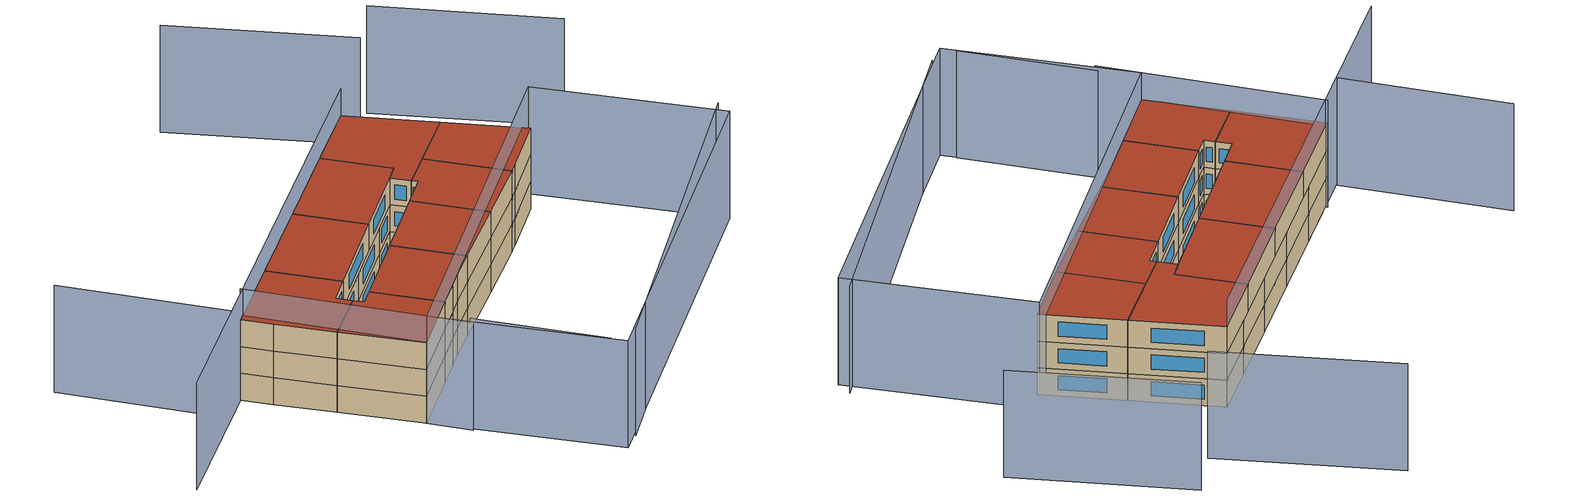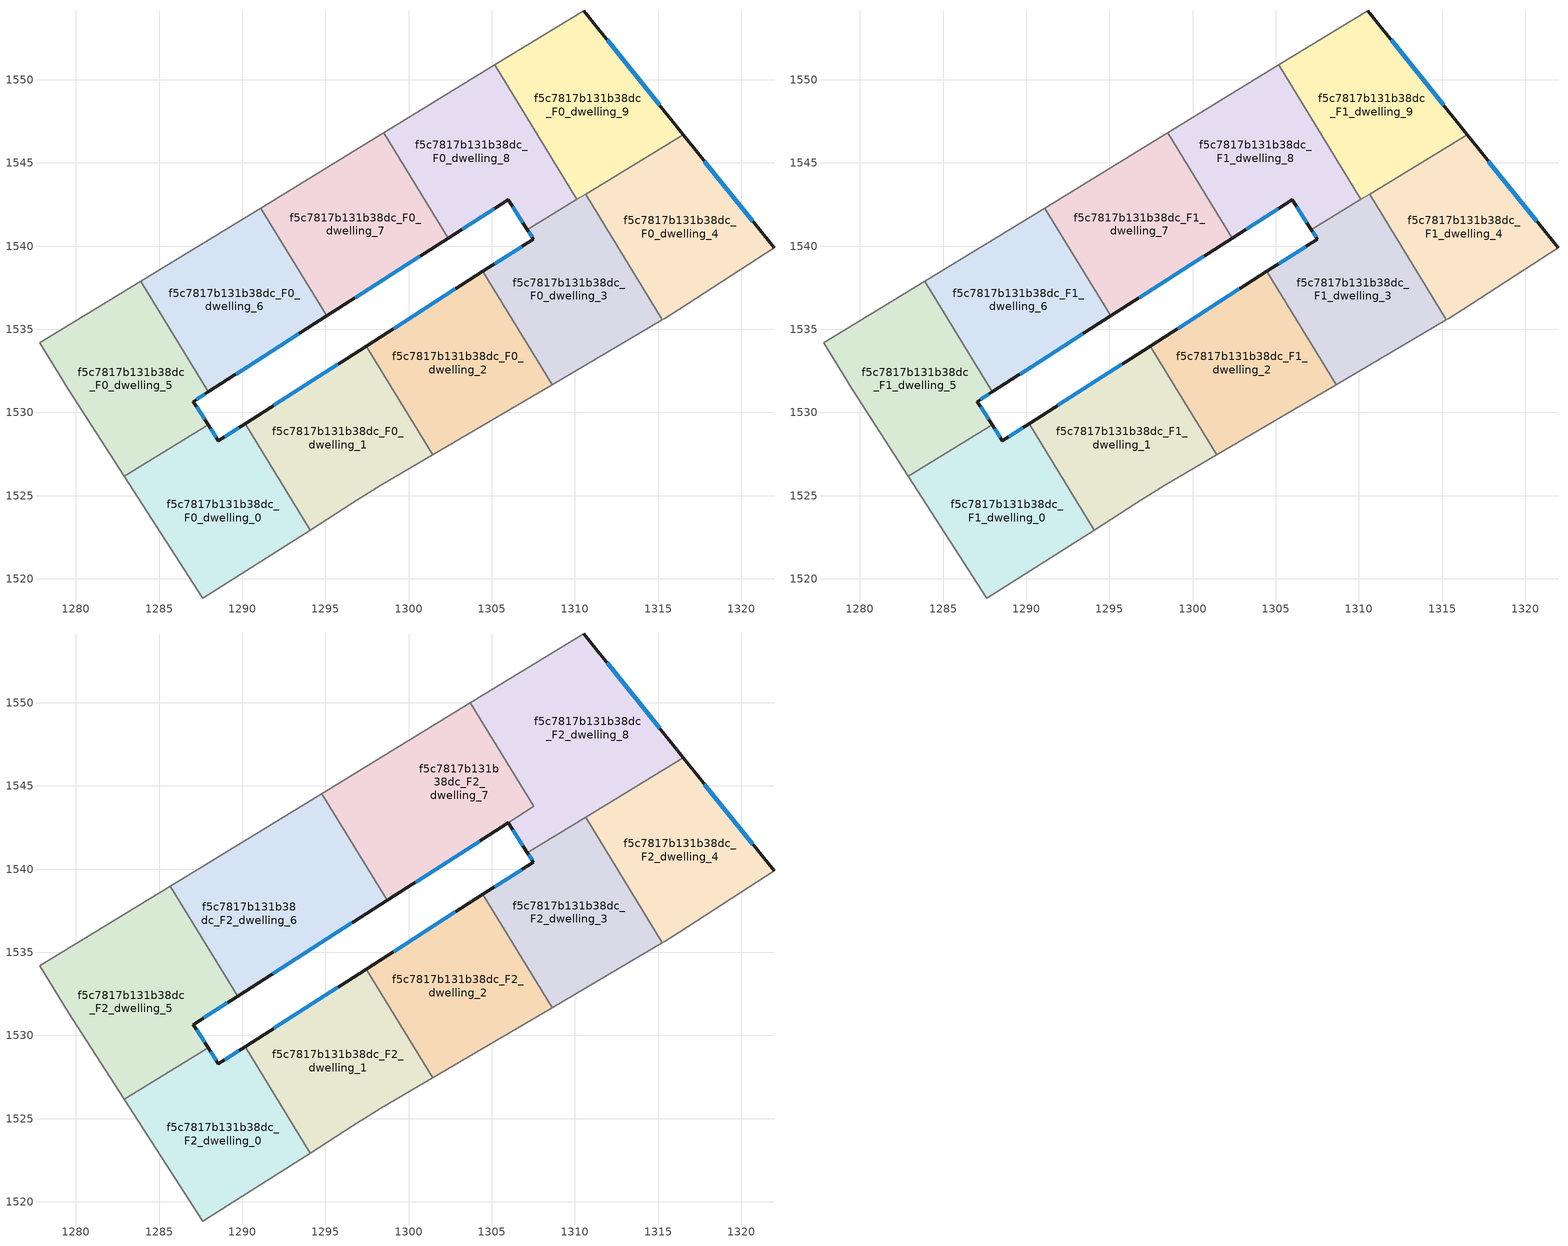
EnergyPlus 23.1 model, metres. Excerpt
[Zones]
f5c7817b131b38dc_F0_dwelling_0
 floor ground (EU_floor_Construction): 1290.18,1529.33 1294.09,1522.93 1287.64,1518.82 1282.9,1526.17 1287.95,1529.26 1288.57,1528.3 z0
 wall outside (EU_wall_Construction): 1290.18,1529.33 1288.57,1528.3 1287.95,1529.26 z0:3
 wall to f5c7817b131b38dc_F0_dwelling_1 (EU_wall_Construction): 1294.09,1522.93 1290.18,1529.33 z0:3
 wall adiabatic (EU_wall_Construction): 1282.9,1526.17 1287.64,1518.82 1294.09,1522.93 z0:3
 wall to f5c7817b131b38dc_F0_dwelling_5 (EU_wall_Construction): 1287.95,1529.26 1282.9,1526.17 z0:3
 window (EU_Window_Construction): 1288.43,1528.52 1288.1,1529.03 / 1289.8,1529.09 1288.95,1528.54 z0.7:2.3
f5c7817b131b38dc_F0_dwelling_1
 floor ground (EU_floor_Construction): 1297.46,1533.99 1301.45,1527.46 1298.33,1525.62 1296.65,1524.56 1294.09,1522.93 1290.18,1529.33 z0
 wall outside (EU_wall_Construction): 1297.46,1533.99 1290.18,1529.33 z0:3
 wall to f5c7817b131b38dc_F0_dwelling_2 (EU_wall_Construction): 1301.45,1527.46 1297.46,1533.99 z0:3
 wall adiabatic (EU_wall_Construction): 1294.09,1522.93 1296.65,1524.56 1298.33,1525.62 1301.45,1527.46 z0:3
 window (EU_Window_Construction): 1295.75,1532.89 1291.89,1530.42 z0.7:2.3
f5c7817b131b38dc_F0_dwelling_2
 floor ground (EU_floor_Construction): 1304.47,1538.48 1308.63,1531.68 1301.45,1527.46 1297.46,1533.99 z0
 wall outside (EU_wall_Construction): 1304.47,1538.48 1297.46,1533.99 z0:3
 wall to f5c7817b131b38dc_F0_dwelling_3 (EU_wall_Construction): 1308.63,1531.68 1304.47,1538.48 z0:3
 wall adiabatic (EU_wall_Construction): 1301.45,1527.46 1308.63,1531.68 z0:3
 window (EU_Window_Construction): 1302.82,1537.42 1299.1,1535.04 z0.7:2.3
f5c7817b131b38dc_F0_dwelling_3
 floor ground (EU_floor_Construction): 1310.65,1543.13 1315.27,1535.58 1308.63,1531.68 1304.47,1538.48 1307.51,1540.42 1307.15,1540.99 z0
 wall outside (EU_wall_Construction): 1307.15,1540.99 1307.51,1540.42 1304.47,1538.48 z0:3
 wall to f5c7817b131b38dc_F0_dwelling_4 (EU_wall_Construction): 1315.27,1535.58 1310.65,1543.13 z0:3
 wall adiabatic (EU_wall_Construction): 1308.63,1531.68 1315.27,1535.58 z0:3
 wall to f5c7817b131b38dc_F0_dwelling_8 (EU_wall_Construction): 1310.13,1542.81 1307.15,1540.99 z0:3
 wall to f5c7817b131b38dc_F0_dwelling_9 (EU_wall_Construction): 1310.65,1543.13 1310.13,1542.81 z0:3
 window (EU_Window_Construction): 1306.8,1539.97 1305.19,1538.94 / 1307.23,1540.86 1307.42,1540.56 z0.7:2.3
f5c7817b131b38dc_F0_dwelling_4
 floor ground (EU_floor_Construction): 1316.51,1546.71 1321.97,1539.9 1316.28,1536.21 1315.39,1535.65 1315.27,1535.58 1310.65,1543.13 z0
 wall outside (EU_wall_Construction): 1321.97,1539.9 1316.51,1546.71 z0:3
 wall adiabatic (EU_wall_Construction): 1315.27,1535.58 1315.39,1535.65 1316.28,1536.21 1321.97,1539.9 z0:3
 wall to f5c7817b131b38dc_F0_dwelling_9 (EU_wall_Construction): 1316.51,1546.71 1310.65,1543.13 z0:3
 window (EU_Window_Construction): 1320.69,1541.5 1317.79,1545.11 z0.7:2.3
f5c7817b131b38dc_F0_dwelling_5
 floor ground (EU_floor_Construction): 1283.9,1537.88 1287.96,1531.24 1287.05,1530.66 1287.95,1529.26 1282.9,1526.17 1279.53,1531.39 1277.84,1534.18 z0
 wall outside (EU_wall_Construction): 1287.95,1529.26 1287.05,1530.66 1287.96,1531.24 z0:3
 wall adiabatic (EU_wall_Construction): 1283.9,1537.88 1277.84,1534.18 1279.53,1531.39 1282.9,1526.17 z0:3
 wall to f5c7817b131b38dc_F0_dwelling_6 (EU_wall_Construction): 1287.96,1531.24 1283.9,1537.88 z0:3
 window (EU_Window_Construction): 1287.26,1530.8 1287.74,1531.1 / 1287.74,1529.59 1287.26,1530.33 z0.7:2.3
f5c7817b131b38dc_F0_dwelling_6
 floor ground (EU_floor_Construction): 1291.12,1542.29 1295.09,1535.8 1287.96,1531.24 1283.9,1537.88 z0
 wall outside (EU_wall_Construction): 1287.96,1531.24 1295.09,1535.8 z0:3
 wall adiabatic (EU_wall_Construction): 1291.12,1542.29 1283.9,1537.88 z0:3
 wall to f5c7817b131b38dc_F0_dwelling_7 (EU_wall_Construction): 1295.09,1535.8 1291.12,1542.29 z0:3
 window (EU_Window_Construction): 1289.63,1532.31 1293.41,1534.73 z0.7:2.3
f5c7817b131b38dc_F0_dwelling_7
 floor ground (EU_floor_Construction): 1298.51,1546.81 1302.38,1540.48 1295.09,1535.8 1291.12,1542.29 z0
 wall outside (EU_wall_Construction): 1295.09,1535.8 1302.38,1540.48 z0:3
 wall adiabatic (EU_wall_Construction): 1298.51,1546.81 1291.12,1542.29 z0:3
 wall to f5c7817b131b38dc_F0_dwelling_8 (EU_wall_Construction): 1302.38,1540.48 1298.51,1546.81 z0:3
 window (EU_Window_Construction): 1296.8,1536.9 1300.67,1539.38 z0.7:2.3
f5c7817b131b38dc_F0_dwelling_8
 floor ground (EU_floor_Construction): 1305.19,1550.89 1310.13,1542.81 1307.15,1540.99 1305.99,1542.79 1302.38,1540.48 1298.51,1546.81 z0
 wall outside (EU_wall_Construction): 1302.38,1540.48 1305.99,1542.79 1307.15,1540.99 z0:3
 wall adiabatic (EU_wall_Construction): 1305.19,1550.89 1298.51,1546.81 z0:3
 wall to f5c7817b131b38dc_F0_dwelling_9 (EU_wall_Construction): 1310.13,1542.81 1305.19,1550.89 z0:3
 window (EU_Window_Construction): 1306.26,1542.36 1306.87,1541.41 / 1303.23,1541.02 1305.14,1542.24 z0.7:2.3
f5c7817b131b38dc_F0_dwelling_9
 floor ground (EU_floor_Construction): 1310.53,1554.16 1316.51,1546.71 1310.13,1542.81 1305.19,1550.89 z0
 wall outside (EU_wall_Construction): 1316.51,1546.71 1310.53,1554.16 z0:3
 wall adiabatic (EU_wall_Construction): 1310.53,1554.16 1305.19,1550.89 z0:3
 window (EU_Window_Construction): 1315.11,1548.46 1311.94,1552.41 z0.7:2.3
f5c7817b131b38dc_F1_dwelling_0
 floor to f5c7817b131b38dc_F0_dwelling_0 (EU_floor_Construction): 1290.18,1529.33 1294.09,1522.93 1287.64,1518.82 1282.9,1526.17 1287.95,1529.26 1288.57,1528.3 z3
 wall outside (EU_wall_Construction): 1290.18,1529.33 1288.57,1528.3 1287.95,1529.26 z3:6
 wall to f5c7817b131b38dc_F1_dwelling_1 (EU_wall_Construction): 1294.09,1522.93 1290.18,1529.33 z3:6
 wall adiabatic (EU_wall_Construction): 1282.9,1526.17 1287.64,1518.82 1294.09,1522.93 z3:6
 wall to f5c7817b131b38dc_F1_dwelling_5 (EU_wall_Construction): 1287.95,1529.26 1282.9,1526.17 z3:6
 window (EU_Window_Construction): 1288.43,1528.52 1288.1,1529.03 / 1289.8,1529.09 1288.95,1528.54 z3.7:5.3
f5c7817b131b38dc_F1_dwelling_1
 floor to f5c7817b131b38dc_F0_dwelling_1 (EU_floor_Construction): 1297.46,1533.99 1301.45,1527.46 1298.33,1525.62 1296.65,1524.56 1294.09,1522.93 1290.18,1529.33 z3
 wall outside (EU_wall_Construction): 1297.46,1533.99 1290.18,1529.33 z3:6
 wall to f5c7817b131b38dc_F1_dwelling_2 (EU_wall_Construction): 1301.45,1527.46 1297.46,1533.99 z3:6
 wall adiabatic (EU_wall_Construction): 1294.09,1522.93 1296.65,1524.56 1298.33,1525.62 1301.45,1527.46 z3:6
 window (EU_Window_Construction): 1295.75,1532.89 1291.89,1530.42 z3.7:5.3
f5c7817b131b38dc_F1_dwelling_2
 floor to f5c7817b131b38dc_F0_dwelling_2 (EU_floor_Construction): 1304.47,1538.48 1308.63,1531.68 1301.45,1527.46 1297.46,1533.99 z3
 wall outside (EU_wall_Construction): 1304.47,1538.48 1297.46,1533.99 z3:6
 wall to f5c7817b131b38dc_F1_dwelling_3 (EU_wall_Construction): 1308.63,1531.68 1304.47,1538.48 z3:6
 wall adiabatic (EU_wall_Construction): 1301.45,1527.46 1308.63,1531.68 z3:6
 window (EU_Window_Construction): 1302.82,1537.42 1299.1,1535.04 z3.7:5.3
f5c7817b131b38dc_F1_dwelling_3
 floor to f5c7817b131b38dc_F0_dwelling_3 (EU_floor_Construction): 1310.65,1543.13 1315.27,1535.58 1308.63,1531.68 1304.47,1538.48 1307.51,1540.42 1307.15,1540.99 z3
 wall outside (EU_wall_Construction): 1307.15,1540.99 1307.51,1540.42 1304.47,1538.48 z3:6
 wall to f5c7817b131b38dc_F1_dwelling_4 (EU_wall_Construction): 1315.27,1535.58 1310.65,1543.13 z3:6
 wall adiabatic (EU_wall_Construction): 1308.63,1531.68 1315.27,1535.58 z3:6
 wall to f5c7817b131b38dc_F1_dwelling_8 (EU_wall_Construction): 1310.13,1542.81 1307.15,1540.99 z3:6
 wall to f5c7817b131b38dc_F1_dwelling_9 (EU_wall_Construction): 1310.65,1543.13 1310.13,1542.81 z3:6
 window (EU_Window_Construction): 1306.8,1539.97 1305.19,1538.94 / 1307.23,1540.86 1307.42,1540.56 z3.7:5.3
f5c7817b131b38dc_F1_dwelling_4
 floor to f5c7817b131b38dc_F0_dwelling_4 (EU_floor_Construction): 1316.51,1546.71 1321.97,1539.9 1316.28,1536.21 1315.39,1535.65 1315.27,1535.58 1310.65,1543.13 z3
 wall outside (EU_wall_Construction): 1321.97,1539.9 1316.51,1546.71 z3:6
 wall adiabatic (EU_wall_Construction): 1315.27,1535.58 1315.39,1535.65 1316.28,1536.21 1321.97,1539.9 z3:6
 wall to f5c7817b131b38dc_F1_dwelling_9 (EU_wall_Construction): 1316.51,1546.71 1310.65,1543.13 z3:6
 window (EU_Window_Construction): 1320.69,1541.5 1317.79,1545.11 z3.7:5.3
f5c7817b131b38dc_F1_dwelling_5
 floor to f5c7817b131b38dc_F0_dwelling_5 (EU_floor_Construction): 1283.9,1537.88 1287.96,1531.24 1287.05,1530.66 1287.95,1529.26 1282.9,1526.17 1279.53,1531.39 1277.84,1534.18 z3
 wall outside (EU_wall_Construction): 1287.95,1529.26 1287.05,1530.66 1287.96,1531.24 z3:6
 wall adiabatic (EU_wall_Construction): 1283.9,1537.88 1277.84,1534.18 1279.53,1531.39 1282.9,1526.17 z3:6
 wall to f5c7817b131b38dc_F1_dwelling_6 (EU_wall_Construction): 1287.96,1531.24 1283.9,1537.88 z3:6
 window (EU_Window_Construction): 1287.26,1530.8 1287.74,1531.1 / 1287.74,1529.59 1287.26,1530.33 z3.7:5.3
f5c7817b131b38dc_F1_dwelling_6
 floor to f5c7817b131b38dc_F0_dwelling_6 (EU_floor_Construction): 1291.12,1542.29 1295.09,1535.8 1287.96,1531.24 1283.9,1537.88 z3
 wall outside (EU_wall_Construction): 1287.96,1531.24 1295.09,1535.8 z3:6
 wall adiabatic (EU_wall_Construction): 1291.12,1542.29 1283.9,1537.88 z3:6
 wall to f5c7817b131b38dc_F1_dwelling_7 (EU_wall_Construction): 1295.09,1535.8 1291.12,1542.29 z3:6
 window (EU_Window_Construction): 1289.63,1532.31 1293.41,1534.73 z3.7:5.3
f5c7817b131b38dc_F1_dwelling_7
 floor to f5c7817b131b38dc_F0_dwelling_7 (EU_floor_Construction): 1298.51,1546.81 1302.38,1540.48 1295.09,1535.8 1291.12,1542.29 z3
 wall outside (EU_wall_Construction): 1295.09,1535.8 1302.38,1540.48 z3:6
 wall adiabatic (EU_wall_Construction): 1298.51,1546.81 1291.12,1542.29 z3:6
 wall to f5c7817b131b38dc_F1_dwelling_8 (EU_wall_Construction): 1302.38,1540.48 1298.51,1546.81 z3:6
 window (EU_Window_Construction): 1296.8,1536.9 1300.67,1539.38 z3.7:5.3
f5c7817b131b38dc_F1_dwelling_8
 floor to f5c7817b131b38dc_F0_dwelling_8 (EU_floor_Construction): 1305.19,1550.89 1310.13,1542.81 1307.15,1540.99 1305.99,1542.79 1302.38,1540.48 1298.51,1546.81 z3
 wall outside (EU_wall_Construction): 1302.38,1540.48 1305.99,1542.79 1307.15,1540.99 z3:6
 wall adiabatic (EU_wall_Construction): 1305.19,1550.89 1298.51,1546.81 z3:6
 wall to f5c7817b131b38dc_F1_dwelling_9 (EU_wall_Construction): 1310.13,1542.81 1305.19,1550.89 z3:6
 window (EU_Window_Construction): 1306.26,1542.36 1306.87,1541.41 / 1303.23,1541.02 1305.14,1542.24 z3.7:5.3
f5c7817b131b38dc_F1_dwelling_9
 floor to f5c7817b131b38dc_F0_dwelling_9 (EU_floor_Construction): 1310.53,1554.16 1316.51,1546.71 1310.13,1542.81 1305.19,1550.89 z3
 wall outside (EU_wall_Construction): 1316.51,1546.71 1310.53,1554.16 z3:6
 wall adiabatic (EU_wall_Construction): 1310.53,1554.16 1305.19,1550.89 z3:6
 window (EU_Window_Construction): 1315.11,1548.46 1311.94,1552.41 z3.7:5.3
f5c7817b131b38dc_F2_dwelling_0
 floor to f5c7817b131b38dc_F1_dwelling_0 (EU_floor_Construction): 1290.18,1529.33 1294.09,1522.93 1287.64,1518.82 1282.9,1526.17 1287.95,1529.26 1288.57,1528.3 z6
 wall outside (EU_wall_Construction): 1290.18,1529.33 1288.57,1528.3 1287.95,1529.26 z6:9
 wall to f5c7817b131b38dc_F2_dwelling_1 (EU_wall_Construction): 1294.09,1522.93 1290.18,1529.33 z6:9
 wall adiabatic (EU_wall_Construction): 1282.9,1526.17 1287.64,1518.82 1294.09,1522.93 z6:9
 wall to f5c7817b131b38dc_F2_dwelling_5 (EU_wall_Construction): 1287.95,1529.26 1282.9,1526.17 z6:9
 window (EU_Window_Construction): 1288.43,1528.52 1288.1,1529.03 / 1289.8,1529.09 1288.95,1528.54 z6.7:8.3
 roof outside (EU_roof_Construction): 1294.09,1522.93 1290.18,1529.33 1288.57,1528.3 1287.95,1529.26 1282.9,1526.17 1287.64,1518.82 z9
f5c7817b131b38dc_F2_dwelling_1
 floor to f5c7817b131b38dc_F1_dwelling_1 (EU_floor_Construction): 1297.46,1533.99 1301.45,1527.46 1298.33,1525.62 1296.65,1524.56 1294.09,1522.93 1290.18,1529.33 z6
 wall outside (EU_wall_Construction): 1297.46,1533.99 1290.18,1529.33 z6:9
 wall to f5c7817b131b38dc_F2_dwelling_2 (EU_wall_Construction): 1301.45,1527.46 1297.46,1533.99 z6:9
 wall adiabatic (EU_wall_Construction): 1294.09,1522.93 1296.65,1524.56 1298.33,1525.62 1301.45,1527.46 z6:9
 window (EU_Window_Construction): 1295.75,1532.89 1291.89,1530.42 z6.7:8.3
 roof outside (EU_roof_Construction): 1298.33,1525.62 1301.45,1527.46 1297.46,1533.99 1290.18,1529.33 1294.09,1522.93 1296.65,1524.56 z9
f5c7817b131b38dc_F2_dwelling_2
 floor to f5c7817b131b38dc_F1_dwelling_2 (EU_floor_Construction): 1304.47,1538.48 1308.63,1531.68 1301.45,1527.46 1297.46,1533.99 z6
 wall outside (EU_wall_Construction): 1304.47,1538.48 1297.46,1533.99 z6:9
 wall to f5c7817b131b38dc_F2_dwelling_3 (EU_wall_Construction): 1308.63,1531.68 1304.47,1538.48 z6:9
 wall adiabatic (EU_wall_Construction): 1301.45,1527.46 1308.63,1531.68 z6:9
 window (EU_Window_Construction): 1302.82,1537.42 1299.1,1535.04 z6.7:8.3
 roof outside (EU_roof_Construction): 1308.63,1531.68 1304.47,1538.48 1297.46,1533.99 1301.45,1527.46 z9
f5c7817b131b38dc_F2_dwelling_3
 floor to f5c7817b131b38dc_F1_dwelling_3 (EU_floor_Construction): 1310.65,1543.13 1315.27,1535.58 1308.63,1531.68 1304.47,1538.48 1307.51,1540.42 1307.15,1540.99 z6
 wall outside (EU_wall_Construction): 1307.15,1540.99 1307.51,1540.42 1304.47,1538.48 z6:9
 wall to f5c7817b131b38dc_F2_dwelling_4 (EU_wall_Construction): 1315.27,1535.58 1310.65,1543.13 z6:9
 wall adiabatic (EU_wall_Construction): 1308.63,1531.68 1315.27,1535.58 z6:9
 wall to f5c7817b131b38dc_F2_dwelling_8 (EU_wall_Construction): 1310.65,1543.13 1307.15,1540.99 z6:9
 window (EU_Window_Construction): 1306.8,1539.97 1305.19,1538.94 / 1307.23,1540.86 1307.42,1540.56 z6.7:8.3
 roof outside (EU_roof_Construction): 1315.27,1535.58 1310.65,1543.13 1307.15,1540.99 1307.51,1540.42 1304.47,1538.48 1308.63,1531.68 z9
f5c7817b131b38dc_F2_dwelling_4
 floor to f5c7817b131b38dc_F1_dwelling_4 (EU_floor_Construction): 1316.51,1546.71 1321.97,1539.9 1316.28,1536.21 1315.39,1535.65 1315.27,1535.58 1310.65,1543.13 z6
 wall outside (EU_wall_Construction): 1321.97,1539.9 1316.51,1546.71 z6:9
 wall adiabatic (EU_wall_Construction): 1315.27,1535.58 1315.39,1535.65 1316.28,1536.21 1321.97,1539.9 z6:9
 wall to f5c7817b131b38dc_F2_dwelling_8 (EU_wall_Construction): 1316.51,1546.71 1310.65,1543.13 z6:9
 window (EU_Window_Construction): 1320.69,1541.5 1317.79,1545.11 z6.7:8.3
 roof outside (EU_roof_Construction): 1321.97,1539.9 1316.51,1546.71 1310.65,1543.13 1315.27,1535.58 1315.39,1535.65 1316.28,1536.21 z9
f5c7817b131b38dc_F2_dwelling_5
 floor to f5c7817b131b38dc_F1_dwelling_5 (EU_floor_Construction): 1283.9,1537.88 1287.96,1531.24 1287.05,1530.66 1287.95,1529.26 1282.9,1526.17 1279.53,1531.39 1277.84,1534.18 z6
 floor to f5c7817b131b38dc_F1_dwelling_6 (EU_floor_Construction): 1285.69,1538.97 1289.72,1532.37 1287.96,1531.24 1283.9,1537.88 z6
 wall outside (EU_wall_Construction): 1287.95,1529.26 1287.05,1530.66 1289.72,1532.37 z6:9
 wall adiabatic (EU_wall_Construction): 1285.69,1538.97 1277.84,1534.18 1279.53,1531.39 1282.9,1526.17 z6:9
 wall to f5c7817b131b38dc_F2_dwelling_6 (EU_wall_Construction): 1289.72,1532.37 1285.69,1538.97 z6:9
 window (EU_Window_Construction): 1287.68,1531.06 1289.1,1531.97 / 1287.74,1529.59 1287.26,1530.33 z6.7:8.3
 roof outside (EU_roof_Construction): 1287.95,1529.26 1287.05,1530.66 1289.72,1532.37 1285.69,1538.97 1277.84,1534.18 1279.53,1531.39 1282.9,1526.17 z9
f5c7817b131b38dc_F2_dwelling_6
 floor to f5c7817b131b38dc_F1_dwelling_6 (EU_floor_Construction): 1291.12,1542.29 1295.08,1535.81 1289.72,1532.37 1285.69,1538.97 z6
 floor to f5c7817b131b38dc_F1_dwelling_7 (EU_floor_Construction): 1294.79,1544.54 1298.71,1538.13 1295.08,1535.81 1291.12,1542.29 z6
 wall outside (EU_wall_Construction): 1289.72,1532.37 1298.71,1538.13 z6:9
 wall adiabatic (EU_wall_Construction): 1294.79,1544.54 1285.69,1538.97 z6:9
 wall to f5c7817b131b38dc_F2_dwelling_7 (EU_wall_Construction): 1298.71,1538.13 1294.79,1544.54 z6:9
 window (EU_Window_Construction): 1291.84,1533.72 1296.6,1536.78 z6.7:8.3
 roof outside (EU_roof_Construction): 1298.71,1538.13 1294.79,1544.54 1285.69,1538.97 1289.72,1532.37 z9
f5c7817b131b38dc_F2_dwelling_7
 floor to f5c7817b131b38dc_F1_dwelling_8 (EU_floor_Construction): 1303.72,1550 1307.53,1543.77 1302.38,1540.48 1298.51,1546.81 z6
 floor to f5c7817b131b38dc_F1_dwelling_7 (EU_floor_Construction): 1298.51,1546.81 1302.38,1540.48 1298.71,1538.13 1294.79,1544.54 z6
 wall outside (EU_wall_Construction): 1298.71,1538.13 1305.99,1542.79 z6:9
 wall adiabatic (EU_wall_Construction): 1303.72,1550 1294.79,1544.54 z6:9
 wall to f5c7817b131b38dc_F2_dwelling_8 (EU_wall_Construction): 1305.99,1542.79 1307.53,1543.77 1303.72,1550 z6:9
 window (EU_Window_Construction): 1300.42,1539.22 1304.28,1541.69 z6.7:8.3
 roof outside (EU_roof_Construction): 1307.53,1543.77 1303.72,1550 1294.79,1544.54 1298.71,1538.13 z9
f5c7817b131b38dc_F2_dwelling_8
 floor to f5c7817b131b38dc_F1_dwelling_8 (EU_floor_Construction): 1305.19,1550.89 1310.13,1542.81 1307.15,1540.99 1305.99,1542.79 1307.53,1543.77 1303.72,1550 z6
 floor to f5c7817b131b38dc_F1_dwelling_9 (EU_floor_Construction): 1310.53,1554.16 1316.51,1546.71 1310.13,1542.81 1305.19,1550.89 z6
 wall outside (EU_wall_Construction): 1316.51,1546.71 1310.53,1554.16 / 1305.99,1542.79 1307.15,1540.99 z6:9
 wall adiabatic (EU_wall_Construction): 1310.53,1554.16 1303.72,1550 z6:9
 window (EU_Window_Construction): 1315.11,1548.46 1311.94,1552.41 / 1306.26,1542.36 1306.87,1541.41 z6.7:8.3
 roof outside (EU_roof_Construction): 1316.51,1546.71 1310.53,1554.16 1303.72,1550 1307.53,1543.77 1305.99,1542.79 1307.15,1540.99 z9
shading: 1290.33,1515.66 1297.48,1503.7 / 1278.36,1534.78 1289.95,1514.83 / 1266.1,1547.62 1274.9,1532.5 / 1310.53,1554.16 1263.47,1525.39 / 1300.34,1503.32 1334.58,1527.27 / 1334.74,1548.46 1322.83,1563.22 / 1318.36,1559.54 1306.28,1574.43 / 1334.32,1525.39 1298.3,1502.23 / 1298.3,1502.23 1287.64,1518.82 / 1287.64,1518.82 1323.66,1541.98 / 1323.66,1541.98 1334.32,1525.39 z0:12
[Building]
EU S2 Campaign: North Axis=0; Terrain=City; Solar Distribution=FullExterior
[Site:Location]
Budapest.Ferenc.Liszt.Intl.AP: Latitude=47.437; Longitude=19.256; Time Zone=1; Elevation=185
[SizingPeriod:WeatherFileDays]
AnnualSizingPeriod: Begin Month=1; Begin Day of Month=1; End Month=12; End Day of Month=31; Day of Week for Start Day=Monday; Use Weather File Daylight Saving Period=No; Use Weather File Rain and Snow Indicators=No
[MATERIAL]
EU_InternalMass_Material: Roughness=MediumRough; Thickness=0.1; Conductivity=1; Density=1800; Specific Heat=900; Thermal Absorptance=0.9; Solar Absorptance=0.7; Visible Absorptance=0.7
[MATERIAL:NOMASS] Roughness=MediumRough; Thermal Absorptance=0.9; Solar Absorptance=0.7; Visible Absorptance=0.7
Name | Thermal Resistance
EU_wall_NoMass | 0.832559
EU_roof_NoMass | 1.39638
EU_floor_NoMass | 0.872794
[WINDOWMATERIAL:SIMPLEGLAZINGSYSTEM]
EU_Window_SimpleGlazing: UFactor=2.79869; Solar Heat Gain Coefficient=0.75; Visible Transmittance=0.75
[CONSTRUCTION]
EU_wall_Construction: EU_wall_NoMass
EU_roof_Construction: EU_roof_NoMass
EU_floor_Construction: EU_floor_NoMass
EU_Window_Construction: EU_Window_SimpleGlazing
EU_InternalMass_Construction: EU_InternalMass_Material
[ZONE] Type=1; Multiplier=1; Ceiling Height=autocalculate; Floor Area=autocalculate; Part of Total Floor Area=Yes
Name | Volume
f5c7817b131b38dc_F0_dwelling_0; f5c7817b131b38dc_F1_dwelling_0; f5c7817b131b38dc_F2_dwelling_0 | 195.27
f5c7817b131b38dc_F0_dwelling_1; f5c7817b131b38dc_F1_dwelling_1; f5c7817b131b38dc_F2_dwelling_1; f5c7817b131b38dc_F0_dwelling_6; f5c7817b131b38dc_F1_dwelling_6; f5c7817b131b38dc_F0_dwelling_7; f5c7817b131b38dc_F1_dwelling_7 | 195.266
f5c7817b131b38dc_F0_dwelling_2; f5c7817b131b38dc_F1_dwelling_2; f5c7817b131b38dc_F2_dwelling_2 | 195.268
f5c7817b131b38dc_F0_dwelling_3; f5c7817b131b38dc_F1_dwelling_3; f5c7817b131b38dc_F2_dwelling_3 | 195.263
f5c7817b131b38dc_F0_dwelling_4; f5c7817b131b38dc_F1_dwelling_4; f5c7817b131b38dc_F2_dwelling_4 | 195.272
f5c7817b131b38dc_F0_dwelling_5; f5c7817b131b38dc_F1_dwelling_5 | 195.244
f5c7817b131b38dc_F2_dwelling_5 | 244.074
f5c7817b131b38dc_F2_dwelling_6 | 244.071
f5c7817b131b38dc_F2_dwelling_7 | 232.419
f5c7817b131b38dc_F0_dwelling_8; f5c7817b131b38dc_F1_dwelling_8 | 195.261
f5c7817b131b38dc_F2_dwelling_8 | 255.734
f5c7817b131b38dc_F0_dwelling_9; f5c7817b131b38dc_F1_dwelling_9 | 195.264
[INTERNALMASS] Construction=EU_InternalMass_Construction
Name | Zone or ZoneList | Surface Area
f5c7817b131b38dc_F0_dwelling_0_EU_InternalMass | f5c7817b131b38dc_F0_dwelling_0 | 65.0899
f5c7817b131b38dc_F0_dwelling_1_EU_InternalMass | f5c7817b131b38dc_F0_dwelling_1 | 65.0887
f5c7817b131b38dc_F0_dwelling_2_EU_InternalMass | f5c7817b131b38dc_F0_dwelling_2 | 65.0893
f5c7817b131b38dc_F0_dwelling_3_EU_InternalMass | f5c7817b131b38dc_F0_dwelling_3 | 65.0875
f5c7817b131b38dc_F0_dwelling_4_EU_InternalMass | f5c7817b131b38dc_F0_dwelling_4 | 65.0907
f5c7817b131b38dc_F0_dwelling_5_EU_InternalMass | f5c7817b131b38dc_F0_dwelling_5 | 65.0812
f5c7817b131b38dc_F0_dwelling_6_EU_InternalMass | f5c7817b131b38dc_F0_dwelling_6 | 65.0889
f5c7817b131b38dc_F0_dwelling_7_EU_InternalMass | f5c7817b131b38dc_F0_dwelling_7 | 65.0886
f5c7817b131b38dc_F0_dwelling_8_EU_InternalMass | f5c7817b131b38dc_F0_dwelling_8 | 65.0871
f5c7817b131b38dc_F0_dwelling_9_EU_InternalMass | f5c7817b131b38dc_F0_dwelling_9 | 65.0881
f5c7817b131b38dc_F1_dwelling_0_EU_InternalMass | f5c7817b131b38dc_F1_dwelling_0 | 65.0899
f5c7817b131b38dc_F1_dwelling_1_EU_InternalMass | f5c7817b131b38dc_F1_dwelling_1 | 65.0887
f5c7817b131b38dc_F1_dwelling_2_EU_InternalMass | f5c7817b131b38dc_F1_dwelling_2 | 65.0893
f5c7817b131b38dc_F1_dwelling_3_EU_InternalMass | f5c7817b131b38dc_F1_dwelling_3 | 65.0875
f5c7817b131b38dc_F1_dwelling_4_EU_InternalMass | f5c7817b131b38dc_F1_dwelling_4 | 65.0907
f5c7817b131b38dc_F1_dwelling_5_EU_InternalMass | f5c7817b131b38dc_F1_dwelling_5 | 65.0812
f5c7817b131b38dc_F1_dwelling_6_EU_InternalMass | f5c7817b131b38dc_F1_dwelling_6 | 65.0889
f5c7817b131b38dc_F1_dwelling_7_EU_InternalMass | f5c7817b131b38dc_F1_dwelling_7 | 65.0886
f5c7817b131b38dc_F1_dwelling_8_EU_InternalMass | f5c7817b131b38dc_F1_dwelling_8 | 65.0871
f5c7817b131b38dc_F1_dwelling_9_EU_InternalMass | f5c7817b131b38dc_F1_dwelling_9 | 65.0881
f5c7817b131b38dc_F2_dwelling_0_EU_InternalMass | f5c7817b131b38dc_F2_dwelling_0 | 65.0899
f5c7817b131b38dc_F2_dwelling_1_EU_InternalMass | f5c7817b131b38dc_F2_dwelling_1 | 65.0887
f5c7817b131b38dc_F2_dwelling_2_EU_InternalMass | f5c7817b131b38dc_F2_dwelling_2 | 65.0893
f5c7817b131b38dc_F2_dwelling_3_EU_InternalMass | f5c7817b131b38dc_F2_dwelling_3 | 65.0875
f5c7817b131b38dc_F2_dwelling_4_EU_InternalMass | f5c7817b131b38dc_F2_dwelling_4 | 65.0907
f5c7817b131b38dc_F2_dwelling_5_EU_InternalMass | f5c7817b131b38dc_F2_dwelling_5 | 81.3581
f5c7817b131b38dc_F2_dwelling_6_EU_InternalMass | f5c7817b131b38dc_F2_dwelling_6 | 81.357
f5c7817b131b38dc_F2_dwelling_7_EU_InternalMass | f5c7817b131b38dc_F2_dwelling_7 | 77.4723
f5c7817b131b38dc_F2_dwelling_8_EU_InternalMass | f5c7817b131b38dc_F2_dwelling_8 | 85.2477
[OTHEREQUIPMENT] Fuel Type=Electricity; Design Level Calculation Method=Watts/Area; Power per Zone Floor Area=1; Fraction Latent=0; Fraction Radiant=0; Fraction Lost=0; Carbon Dioxide Generation Rate=0; EndUse Subcategory=EU_Step8_InternalGains
Name | Zone or ZoneList or Space or SpaceList | Schedule
EU_Step8_InternalGain_f5c7817b131b38dc_F0_dwelling_0_f000 | f5c7817b131b38dc_F0_dwelling_0 | EU_Step8_GainSchedule_f5c7817b131b38dc_F0_dwelling_0_f000
EU_Step8_InternalGain_f5c7817b131b38dc_F0_dwelling_1_f000 | f5c7817b131b38dc_F0_dwelling_1 | EU_Step8_GainSchedule_f5c7817b131b38dc_F0_dwelling_1_f000
EU_Step8_InternalGain_f5c7817b131b38dc_F0_dwelling_2_f000 | f5c7817b131b38dc_F0_dwelling_2 | EU_Step8_GainSchedule_f5c7817b131b38dc_F0_dwelling_2_f000
EU_Step8_InternalGain_f5c7817b131b38dc_F0_dwelling_3_f000 | f5c7817b131b38dc_F0_dwelling_3 | EU_Step8_GainSchedule_f5c7817b131b38dc_F0_dwelling_3_f000
EU_Step8_InternalGain_f5c7817b131b38dc_F0_dwelling_4_f000 | f5c7817b131b38dc_F0_dwelling_4 | EU_Step8_GainSchedule_f5c7817b131b38dc_F0_dwelling_4_f000
EU_Step8_InternalGain_f5c7817b131b38dc_F0_dwelling_5_f000 | f5c7817b131b38dc_F0_dwelling_5 | EU_Step8_GainSchedule_f5c7817b131b38dc_F0_dwelling_5_f000
EU_Step8_InternalGain_f5c7817b131b38dc_F0_dwelling_6_f000 | f5c7817b131b38dc_F0_dwelling_6 | EU_Step8_GainSchedule_f5c7817b131b38dc_F0_dwelling_6_f000
EU_Step8_InternalGain_f5c7817b131b38dc_F0_dwelling_7_f000 | f5c7817b131b38dc_F0_dwelling_7 | EU_Step8_GainSchedule_f5c7817b131b38dc_F0_dwelling_7_f000
EU_Step8_InternalGain_f5c7817b131b38dc_F0_dwelling_8_f000 | f5c7817b131b38dc_F0_dwelling_8 | EU_Step8_GainSchedule_f5c7817b131b38dc_F0_dwelling_8_f000
EU_Step8_InternalGain_f5c7817b131b38dc_F0_dwelling_9_f000 | f5c7817b131b38dc_F0_dwelling_9 | EU_Step8_GainSchedule_f5c7817b131b38dc_F0_dwelling_9_f000
EU_Step8_InternalGain_f5c7817b131b38dc_F1_dwelling_0_f000 | f5c7817b131b38dc_F1_dwelling_0 | EU_Step8_GainSchedule_f5c7817b131b38dc_F1_dwelling_0_f000
EU_Step8_InternalGain_f5c7817b131b38dc_F1_dwelling_1_f000 | f5c7817b131b38dc_F1_dwelling_1 | EU_Step8_GainSchedule_f5c7817b131b38dc_F1_dwelling_1_f000
EU_Step8_InternalGain_f5c7817b131b38dc_F1_dwelling_2_f000 | f5c7817b131b38dc_F1_dwelling_2 | EU_Step8_GainSchedule_f5c7817b131b38dc_F1_dwelling_2_f000
EU_Step8_InternalGain_f5c7817b131b38dc_F1_dwelling_3_f000 | f5c7817b131b38dc_F1_dwelling_3 | EU_Step8_GainSchedule_f5c7817b131b38dc_F1_dwelling_3_f000
EU_Step8_InternalGain_f5c7817b131b38dc_F1_dwelling_4_f000 | f5c7817b131b38dc_F1_dwelling_4 | EU_Step8_GainSchedule_f5c7817b131b38dc_F1_dwelling_4_f000
EU_Step8_InternalGain_f5c7817b131b38dc_F1_dwelling_5_f000 | f5c7817b131b38dc_F1_dwelling_5 | EU_Step8_GainSchedule_f5c7817b131b38dc_F1_dwelling_5_f000
EU_Step8_InternalGain_f5c7817b131b38dc_F1_dwelling_6_f000 | f5c7817b131b38dc_F1_dwelling_6 | EU_Step8_GainSchedule_f5c7817b131b38dc_F1_dwelling_6_f000
EU_Step8_InternalGain_f5c7817b131b38dc_F1_dwelling_7_f000 | f5c7817b131b38dc_F1_dwelling_7 | EU_Step8_GainSchedule_f5c7817b131b38dc_F1_dwelling_7_f000
EU_Step8_InternalGain_f5c7817b131b38dc_F1_dwelling_8_f000 | f5c7817b131b38dc_F1_dwelling_8 | EU_Step8_GainSchedule_f5c7817b131b38dc_F1_dwelling_8_f000
EU_Step8_InternalGain_f5c7817b131b38dc_F1_dwelling_9_f000 | f5c7817b131b38dc_F1_dwelling_9 | EU_Step8_GainSchedule_f5c7817b131b38dc_F1_dwelling_9_f000
EU_Step8_InternalGain_f5c7817b131b38dc_F2_dwelling_0_f000 | f5c7817b131b38dc_F2_dwelling_0 | EU_Step8_GainSchedule_f5c7817b131b38dc_F2_dwelling_0_f000
EU_Step8_InternalGain_f5c7817b131b38dc_F2_dwelling_1_f000 | f5c7817b131b38dc_F2_dwelling_1 | EU_Step8_GainSchedule_f5c7817b131b38dc_F2_dwelling_1_f000
EU_Step8_InternalGain_f5c7817b131b38dc_F2_dwelling_2_f000 | f5c7817b131b38dc_F2_dwelling_2 | EU_Step8_GainSchedule_f5c7817b131b38dc_F2_dwelling_2_f000
EU_Step8_InternalGain_f5c7817b131b38dc_F2_dwelling_3_f000 | f5c7817b131b38dc_F2_dwelling_3 | EU_Step8_GainSchedule_f5c7817b131b38dc_F2_dwelling_3_f000
EU_Step8_InternalGain_f5c7817b131b38dc_F2_dwelling_4_f000 | f5c7817b131b38dc_F2_dwelling_4 | EU_Step8_GainSchedule_f5c7817b131b38dc_F2_dwelling_4_f000
EU_Step8_InternalGain_f5c7817b131b38dc_F2_dwelling_5_f000 | f5c7817b131b38dc_F2_dwelling_5 | EU_Step8_GainSchedule_f5c7817b131b38dc_F2_dwelling_5_f000
EU_Step8_InternalGain_f5c7817b131b38dc_F2_dwelling_6_f000 | f5c7817b131b38dc_F2_dwelling_6 | EU_Step8_GainSchedule_f5c7817b131b38dc_F2_dwelling_6_f000
EU_Step8_InternalGain_f5c7817b131b38dc_F2_dwelling_7_f000 | f5c7817b131b38dc_F2_dwelling_7 | EU_Step8_GainSchedule_f5c7817b131b38dc_F2_dwelling_7_f000
EU_Step8_InternalGain_f5c7817b131b38dc_F2_dwelling_8_f000 | f5c7817b131b38dc_F2_dwelling_8 | EU_Step8_GainSchedule_f5c7817b131b38dc_F2_dwelling_8_f000
[ZONEVENTILATION:DESIGNFLOWRATE] Schedule=EU_AlwaysOn; Design Flow Rate Calculation Method=AirChanges/Hour; Air Changes per Hour=0.475469; Ventilation Type=Natural; Fan Pressure Rise=0; Fan Total Efficiency=1; Constant Term Coefficient=1; Temperature Term Coefficient=0; Velocity Term Coefficient=0; Velocity Squared Term Coefficient=0; Minimum Indoor Temperature=-100; Maximum Indoor Temperature=100; Delta Temperature=-100; Minimum Outdoor Temperature=-100; Maximum Outdoor Temperature=100; Maximum Wind Speed=40
Name | Zone or ZoneList or Space or SpaceList
EU_ConstantAir_f5c7817b131b38dc_F0_dwelling_0 | f5c7817b131b38dc_F0_dwelling_0
EU_ConstantAir_f5c7817b131b38dc_F0_dwelling_1 | f5c7817b131b38dc_F0_dwelling_1
EU_ConstantAir_f5c7817b131b38dc_F0_dwelling_2 | f5c7817b131b38dc_F0_dwelling_2
EU_ConstantAir_f5c7817b131b38dc_F0_dwelling_3 | f5c7817b131b38dc_F0_dwelling_3
EU_ConstantAir_f5c7817b131b38dc_F0_dwelling_4 | f5c7817b131b38dc_F0_dwelling_4
EU_ConstantAir_f5c7817b131b38dc_F0_dwelling_5 | f5c7817b131b38dc_F0_dwelling_5
EU_ConstantAir_f5c7817b131b38dc_F0_dwelling_6 | f5c7817b131b38dc_F0_dwelling_6
EU_ConstantAir_f5c7817b131b38dc_F0_dwelling_7 | f5c7817b131b38dc_F0_dwelling_7
EU_ConstantAir_f5c7817b131b38dc_F0_dwelling_8 | f5c7817b131b38dc_F0_dwelling_8
EU_ConstantAir_f5c7817b131b38dc_F0_dwelling_9 | f5c7817b131b38dc_F0_dwelling_9
EU_ConstantAir_f5c7817b131b38dc_F1_dwelling_0 | f5c7817b131b38dc_F1_dwelling_0
EU_ConstantAir_f5c7817b131b38dc_F1_dwelling_1 | f5c7817b131b38dc_F1_dwelling_1
EU_ConstantAir_f5c7817b131b38dc_F1_dwelling_2 | f5c7817b131b38dc_F1_dwelling_2
EU_ConstantAir_f5c7817b131b38dc_F1_dwelling_3 | f5c7817b131b38dc_F1_dwelling_3
EU_ConstantAir_f5c7817b131b38dc_F1_dwelling_4 | f5c7817b131b38dc_F1_dwelling_4
EU_ConstantAir_f5c7817b131b38dc_F1_dwelling_5 | f5c7817b131b38dc_F1_dwelling_5
EU_ConstantAir_f5c7817b131b38dc_F1_dwelling_6 | f5c7817b131b38dc_F1_dwelling_6
EU_ConstantAir_f5c7817b131b38dc_F1_dwelling_7 | f5c7817b131b38dc_F1_dwelling_7
EU_ConstantAir_f5c7817b131b38dc_F1_dwelling_8 | f5c7817b131b38dc_F1_dwelling_8
EU_ConstantAir_f5c7817b131b38dc_F1_dwelling_9 | f5c7817b131b38dc_F1_dwelling_9
EU_ConstantAir_f5c7817b131b38dc_F2_dwelling_0 | f5c7817b131b38dc_F2_dwelling_0
EU_ConstantAir_f5c7817b131b38dc_F2_dwelling_1 | f5c7817b131b38dc_F2_dwelling_1
EU_ConstantAir_f5c7817b131b38dc_F2_dwelling_2 | f5c7817b131b38dc_F2_dwelling_2
EU_ConstantAir_f5c7817b131b38dc_F2_dwelling_3 | f5c7817b131b38dc_F2_dwelling_3
EU_ConstantAir_f5c7817b131b38dc_F2_dwelling_4 | f5c7817b131b38dc_F2_dwelling_4
EU_ConstantAir_f5c7817b131b38dc_F2_dwelling_5 | f5c7817b131b38dc_F2_dwelling_5
EU_ConstantAir_f5c7817b131b38dc_F2_dwelling_6 | f5c7817b131b38dc_F2_dwelling_6
EU_ConstantAir_f5c7817b131b38dc_F2_dwelling_7 | f5c7817b131b38dc_F2_dwelling_7
EU_ConstantAir_f5c7817b131b38dc_F2_dwelling_8 | f5c7817b131b38dc_F2_dwelling_8
[HVACTEMPLATE:THERMOSTAT] Constant Heating Setpoint=20; Constant Cooling Setpoint=50
EU_HeatOnly_f5c7817b131b38dc_F0_dwelling_0; EU_HeatOnly_f5c7817b131b38dc_F0_dwelling_1; EU_HeatOnly_f5c7817b131b38dc_F0_dwelling_2; EU_HeatOnly_f5c7817b131b38dc_F0_dwelling_3; EU_HeatOnly_f5c7817b131b38dc_F0_dwelling_4; EU_HeatOnly_f5c7817b131b38dc_F0_dwelling_5; EU_HeatOnly_f5c7817b131b38dc_F0_dwelling_6; EU_HeatOnly_f5c7817b131b38dc_F0_dwelling_7; EU_HeatOnly_f5c7817b131b38dc_F0_dwelling_8; EU_HeatOnly_f5c7817b131b38dc_F0_dwelling_9; EU_HeatOnly_f5c7817b131b38dc_F1_dwelling_0; EU_HeatOnly_f5c7817b131b38dc_F1_dwelling_1; EU_HeatOnly_f5c7817b131b38dc_F1_dwelling_2; EU_HeatOnly_f5c7817b131b38dc_F1_dwelling_3; EU_HeatOnly_f5c7817b131b38dc_F1_dwelling_4; EU_HeatOnly_f5c7817b131b38dc_F1_dwelling_5; EU_HeatOnly_f5c7817b131b38dc_F1_dwelling_6; EU_HeatOnly_f5c7817b131b38dc_F1_dwelling_7; EU_HeatOnly_f5c7817b131b38dc_F1_dwelling_8; EU_HeatOnly_f5c7817b131b38dc_F1_dwelling_9; EU_HeatOnly_f5c7817b131b38dc_F2_dwelling_0; EU_HeatOnly_f5c7817b131b38dc_F2_dwelling_1; EU_HeatOnly_f5c7817b131b38dc_F2_dwelling_2; EU_HeatOnly_f5c7817b131b38dc_F2_dwelling_3; EU_HeatOnly_f5c7817b131b38dc_F2_dwelling_4; EU_HeatOnly_f5c7817b131b38dc_F2_dwelling_5; EU_HeatOnly_f5c7817b131b38dc_F2_dwelling_6; EU_HeatOnly_f5c7817b131b38dc_F2_dwelling_7; EU_HeatOnly_f5c7817b131b38dc_F2_dwelling_8
[HVACTEMPLATE:ZONE:IDEALLOADSAIRSYSTEM] System Availability Schedule=EU_AlwaysOn; Maximum Heating Supply Air Temperature=50; Minimum Cooling Supply Air Temperature=13; Maximum Heating Supply Air Humidity Ratio=0.0156; Minimum Cooling Supply Air Humidity Ratio=0.0077; Heating Limit=NoLimit; Cooling Limit=NoLimit; Heating Availability Schedule=EU_AlwaysOn; Cooling Availability Schedule=EU_CoolingOff; Dehumidification Control Type=ConstantSensibleHeatRatio; Cooling Sensible Heat Ratio=0.7; Dehumidification Setpoint=60; Humidification Control Type=None; Humidification Setpoint=30; Outdoor Air Method=None; Outdoor Air Flow Rate per Person=0.00944; Outdoor Air Flow Rate per Zone Floor Area=0; Outdoor Air Flow Rate per Zone=0; Demand Controlled Ventilation Type=None; Outdoor Air Economizer Type=NoEconomizer; Heat Recovery Type=None; Sensible Heat Recovery Effectiveness=0.7; Latent Heat Recovery Effectiveness=0.65
Name | Template Thermostat
f5c7817b131b38dc_F0_dwelling_0 | EU_HeatOnly_f5c7817b131b38dc_F0_dwelling_0
f5c7817b131b38dc_F0_dwelling_1 | EU_HeatOnly_f5c7817b131b38dc_F0_dwelling_1
f5c7817b131b38dc_F0_dwelling_2 | EU_HeatOnly_f5c7817b131b38dc_F0_dwelling_2
f5c7817b131b38dc_F0_dwelling_3 | EU_HeatOnly_f5c7817b131b38dc_F0_dwelling_3
f5c7817b131b38dc_F0_dwelling_4 | EU_HeatOnly_f5c7817b131b38dc_F0_dwelling_4
f5c7817b131b38dc_F0_dwelling_5 | EU_HeatOnly_f5c7817b131b38dc_F0_dwelling_5
f5c7817b131b38dc_F0_dwelling_6 | EU_HeatOnly_f5c7817b131b38dc_F0_dwelling_6
f5c7817b131b38dc_F0_dwelling_7 | EU_HeatOnly_f5c7817b131b38dc_F0_dwelling_7
f5c7817b131b38dc_F0_dwelling_8 | EU_HeatOnly_f5c7817b131b38dc_F0_dwelling_8
f5c7817b131b38dc_F0_dwelling_9 | EU_HeatOnly_f5c7817b131b38dc_F0_dwelling_9
f5c7817b131b38dc_F1_dwelling_0 | EU_HeatOnly_f5c7817b131b38dc_F1_dwelling_0
f5c7817b131b38dc_F1_dwelling_1 | EU_HeatOnly_f5c7817b131b38dc_F1_dwelling_1
f5c7817b131b38dc_F1_dwelling_2 | EU_HeatOnly_f5c7817b131b38dc_F1_dwelling_2
f5c7817b131b38dc_F1_dwelling_3 | EU_HeatOnly_f5c7817b131b38dc_F1_dwelling_3
f5c7817b131b38dc_F1_dwelling_4 | EU_HeatOnly_f5c7817b131b38dc_F1_dwelling_4
f5c7817b131b38dc_F1_dwelling_5 | EU_HeatOnly_f5c7817b131b38dc_F1_dwelling_5
f5c7817b131b38dc_F1_dwelling_6 | EU_HeatOnly_f5c7817b131b38dc_F1_dwelling_6
f5c7817b131b38dc_F1_dwelling_7 | EU_HeatOnly_f5c7817b131b38dc_F1_dwelling_7
f5c7817b131b38dc_F1_dwelling_8 | EU_HeatOnly_f5c7817b131b38dc_F1_dwelling_8
f5c7817b131b38dc_F1_dwelling_9 | EU_HeatOnly_f5c7817b131b38dc_F1_dwelling_9
f5c7817b131b38dc_F2_dwelling_0 | EU_HeatOnly_f5c7817b131b38dc_F2_dwelling_0
f5c7817b131b38dc_F2_dwelling_1 | EU_HeatOnly_f5c7817b131b38dc_F2_dwelling_1
f5c7817b131b38dc_F2_dwelling_2 | EU_HeatOnly_f5c7817b131b38dc_F2_dwelling_2
f5c7817b131b38dc_F2_dwelling_3 | EU_HeatOnly_f5c7817b131b38dc_F2_dwelling_3
f5c7817b131b38dc_F2_dwelling_4 | EU_HeatOnly_f5c7817b131b38dc_F2_dwelling_4
f5c7817b131b38dc_F2_dwelling_5 | EU_HeatOnly_f5c7817b131b38dc_F2_dwelling_5
f5c7817b131b38dc_F2_dwelling_6 | EU_HeatOnly_f5c7817b131b38dc_F2_dwelling_6
f5c7817b131b38dc_F2_dwelling_7 | EU_HeatOnly_f5c7817b131b38dc_F2_dwelling_7
f5c7817b131b38dc_F2_dwelling_8 | EU_HeatOnly_f5c7817b131b38dc_F2_dwelling_8
[SIZING:ZONE] Zone Cooling Design Supply Air Temperature Input Method=SupplyAirTemperature; Zone Cooling Design Supply Air Temperature=13; Zone Heating Design Supply Air Temperature Input Method=SupplyAirTemperature; Zone Heating Design Supply Air Temperature=50; Zone Cooling Design Supply Air Humidity Ratio=0.008; Zone Heating Design Supply Air Humidity Ratio=0.008; Cooling Design Air Flow Method=DesignDay; Cooling Design Air Flow Rate=0; Cooling Minimum Air Flow per Zone Floor Area=0.000762; Cooling Minimum Air Flow=0; Cooling Minimum Air Flow Fraction=0.2; Heating Design Air Flow Method=DesignDay; Heating Design Air Flow Rate=0; Heating Maximum Air Flow per Zone Floor Area=0.002032; Heating Maximum Air Flow=0.141576; Heating Maximum Air Flow Fraction=0.3; Account for Dedicated Outdoor Air System=No; Dedicated Outdoor Air System Control Strategy=NeutralSupplyAir; Dedicated Outdoor Air Low Setpoint Temperature for Design=autosize; Dedicated Outdoor Air High Setpoint Temperature for Design=autosize; Zone Load Sizing Method=Sensible Load Only No Latent Load; Zone Latent Cooling Design Supply Air Humidity Ratio Input Method=HumidityRatioDifference; Zone Cooling Design Supply Air Humidity Ratio Difference=0.005; Zone Latent Heating Design Supply Air Humidity Ratio Input Method=HumidityRatioDifference; Zone Humidification Design Supply Air Humidity Ratio Difference=0.005
f5c7817b131b38dc_F0_dwelling_0; f5c7817b131b38dc_F0_dwelling_1; f5c7817b131b38dc_F0_dwelling_2; f5c7817b131b38dc_F0_dwelling_3; f5c7817b131b38dc_F0_dwelling_4; f5c7817b131b38dc_F0_dwelling_5; f5c7817b131b38dc_F0_dwelling_6; f5c7817b131b38dc_F0_dwelling_7; f5c7817b131b38dc_F0_dwelling_8; f5c7817b131b38dc_F0_dwelling_9; f5c7817b131b38dc_F1_dwelling_0; f5c7817b131b38dc_F1_dwelling_1; f5c7817b131b38dc_F1_dwelling_2; f5c7817b131b38dc_F1_dwelling_3; f5c7817b131b38dc_F1_dwelling_4; f5c7817b131b38dc_F1_dwelling_5; f5c7817b131b38dc_F1_dwelling_6; f5c7817b131b38dc_F1_dwelling_7; f5c7817b131b38dc_F1_dwelling_8; f5c7817b131b38dc_F1_dwelling_9; f5c7817b131b38dc_F2_dwelling_0; f5c7817b131b38dc_F2_dwelling_1; f5c7817b131b38dc_F2_dwelling_2; f5c7817b131b38dc_F2_dwelling_3; f5c7817b131b38dc_F2_dwelling_4; f5c7817b131b38dc_F2_dwelling_5; f5c7817b131b38dc_F2_dwelling_6; f5c7817b131b38dc_F2_dwelling_7; f5c7817b131b38dc_F2_dwelling_8
[SCHEDULE:CONSTANT]
Name | Hourly Value
EU_AlwaysOn | 1
EU_CoolingOff | 0
[SCHEDULE:FILE] Column Number=1; Rows to Skip at Top=0; Number of Hours of Data=8760; Column Separator=Comma; Interpolate to Timestep=No; Minutes per Item=60; Adjust Schedule for Daylight Savings=Yes
Name | File
EU_Step8_GainSchedule_f5c7817b131b38dc_F0_dwelling_0_f000 | ../../schedules/f5c7817b131b38dc/f5c7817b131b38dc_F0_dwelling_0_f000_gain.csv
EU_Step8_GainSchedule_f5c7817b131b38dc_F0_dwelling_1_f000 | ../../schedules/f5c7817b131b38dc/f5c7817b131b38dc_F0_dwelling_1_f000_gain.csv
EU_Step8_GainSchedule_f5c7817b131b38dc_F0_dwelling_2_f000 | ../../schedules/f5c7817b131b38dc/f5c7817b131b38dc_F0_dwelling_2_f000_gain.csv
EU_Step8_GainSchedule_f5c7817b131b38dc_F0_dwelling_3_f000 | ../../schedules/f5c7817b131b38dc/f5c7817b131b38dc_F0_dwelling_3_f000_gain.csv
EU_Step8_GainSchedule_f5c7817b131b38dc_F0_dwelling_4_f000 | ../../schedules/f5c7817b131b38dc/f5c7817b131b38dc_F0_dwelling_4_f000_gain.csv
EU_Step8_GainSchedule_f5c7817b131b38dc_F0_dwelling_5_f000 | ../../schedules/f5c7817b131b38dc/f5c7817b131b38dc_F0_dwelling_5_f000_gain.csv
EU_Step8_GainSchedule_f5c7817b131b38dc_F0_dwelling_6_f000 | ../../schedules/f5c7817b131b38dc/f5c7817b131b38dc_F0_dwelling_6_f000_gain.csv
EU_Step8_GainSchedule_f5c7817b131b38dc_F0_dwelling_7_f000 | ../../schedules/f5c7817b131b38dc/f5c7817b131b38dc_F0_dwelling_7_f000_gain.csv
EU_Step8_GainSchedule_f5c7817b131b38dc_F0_dwelling_8_f000 | ../../schedules/f5c7817b131b38dc/f5c7817b131b38dc_F0_dwelling_8_f000_gain.csv
EU_Step8_GainSchedule_f5c7817b131b38dc_F0_dwelling_9_f000 | ../../schedules/f5c7817b131b38dc/f5c7817b131b38dc_F0_dwelling_9_f000_gain.csv
EU_Step8_GainSchedule_f5c7817b131b38dc_F1_dwelling_0_f000 | ../../schedules/f5c7817b131b38dc/f5c7817b131b38dc_F1_dwelling_0_f000_gain.csv
EU_Step8_GainSchedule_f5c7817b131b38dc_F1_dwelling_1_f000 | ../../schedules/f5c7817b131b38dc/f5c7817b131b38dc_F1_dwelling_1_f000_gain.csv
EU_Step8_GainSchedule_f5c7817b131b38dc_F1_dwelling_2_f000 | ../../schedules/f5c7817b131b38dc/f5c7817b131b38dc_F1_dwelling_2_f000_gain.csv
EU_Step8_GainSchedule_f5c7817b131b38dc_F1_dwelling_3_f000 | ../../schedules/f5c7817b131b38dc/f5c7817b131b38dc_F1_dwelling_3_f000_gain.csv
EU_Step8_GainSchedule_f5c7817b131b38dc_F1_dwelling_4_f000 | ../../schedules/f5c7817b131b38dc/f5c7817b131b38dc_F1_dwelling_4_f000_gain.csv
EU_Step8_GainSchedule_f5c7817b131b38dc_F1_dwelling_5_f000 | ../../schedules/f5c7817b131b38dc/f5c7817b131b38dc_F1_dwelling_5_f000_gain.csv
EU_Step8_GainSchedule_f5c7817b131b38dc_F1_dwelling_6_f000 | ../../schedules/f5c7817b131b38dc/f5c7817b131b38dc_F1_dwelling_6_f000_gain.csv
EU_Step8_GainSchedule_f5c7817b131b38dc_F1_dwelling_7_f000 | ../../schedules/f5c7817b131b38dc/f5c7817b131b38dc_F1_dwelling_7_f000_gain.csv
EU_Step8_GainSchedule_f5c7817b131b38dc_F1_dwelling_8_f000 | ../../schedules/f5c7817b131b38dc/f5c7817b131b38dc_F1_dwelling_8_f000_gain.csv
EU_Step8_GainSchedule_f5c7817b131b38dc_F1_dwelling_9_f000 | ../../schedules/f5c7817b131b38dc/f5c7817b131b38dc_F1_dwelling_9_f000_gain.csv
EU_Step8_GainSchedule_f5c7817b131b38dc_F2_dwelling_0_f000 | ../../schedules/f5c7817b131b38dc/f5c7817b131b38dc_F2_dwelling_0_f000_gain.csv
EU_Step8_GainSchedule_f5c7817b131b38dc_F2_dwelling_1_f000 | ../../schedules/f5c7817b131b38dc/f5c7817b131b38dc_F2_dwelling_1_f000_gain.csv
EU_Step8_GainSchedule_f5c7817b131b38dc_F2_dwelling_2_f000 | ../../schedules/f5c7817b131b38dc/f5c7817b131b38dc_F2_dwelling_2_f000_gain.csv
EU_Step8_GainSchedule_f5c7817b131b38dc_F2_dwelling_3_f000 | ../../schedules/f5c7817b131b38dc/f5c7817b131b38dc_F2_dwelling_3_f000_gain.csv
EU_Step8_GainSchedule_f5c7817b131b38dc_F2_dwelling_4_f000 | ../../schedules/f5c7817b131b38dc/f5c7817b131b38dc_F2_dwelling_4_f000_gain.csv
EU_Step8_GainSchedule_f5c7817b131b38dc_F2_dwelling_5_f000 | ../../schedules/f5c7817b131b38dc/f5c7817b131b38dc_F2_dwelling_5_f000_gain.csv
EU_Step8_GainSchedule_f5c7817b131b38dc_F2_dwelling_6_f000 | ../../schedules/f5c7817b131b38dc/f5c7817b131b38dc_F2_dwelling_6_f000_gain.csv
EU_Step8_GainSchedule_f5c7817b131b38dc_F2_dwelling_7_f000 | ../../schedules/f5c7817b131b38dc/f5c7817b131b38dc_F2_dwelling_7_f000_gain.csv
EU_Step8_GainSchedule_f5c7817b131b38dc_F2_dwelling_8_f000 | ../../schedules/f5c7817b131b38dc/f5c7817b131b38dc_F2_dwelling_8_f000_gain.csv
